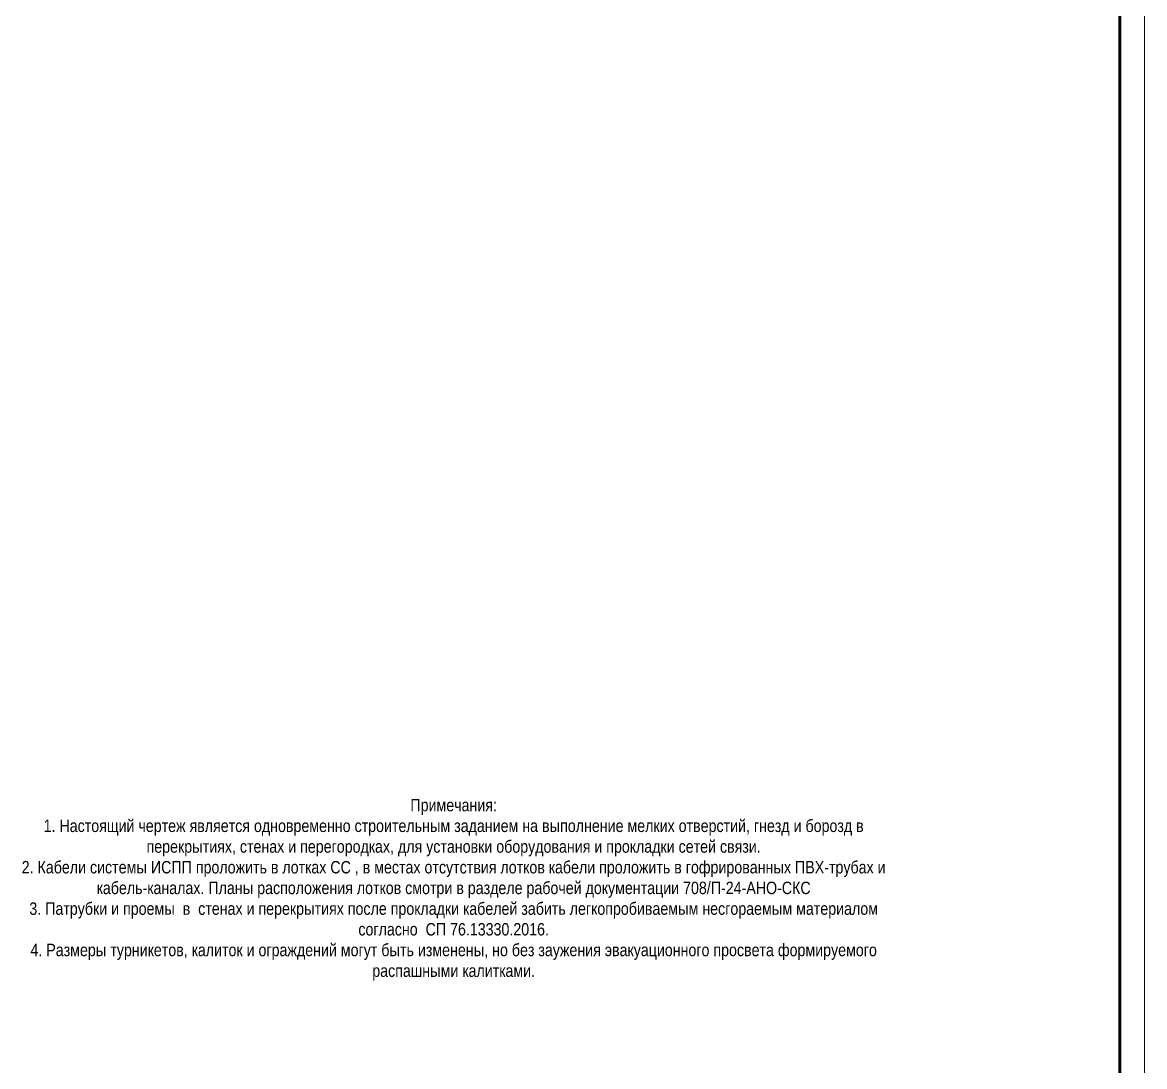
# Model space of a CAD drawing. Header units: millimetres. Extents: x -695119 to 412940, y -249585 to 622758.
# Drawn here: x 336519 to 359115, y 58070 to 79095 of the extents above; entities that cross this region are included whole.
import ezdxf

# ---------------------------------------------------------------- set-up
doc = ezdxf.new("R2010")
doc.units = ezdxf.units.MM
doc.layers.add('АПС', color=255, linetype='Continuous', lineweight=30)
doc.layers.add('ОФ_рамка', color=8, linetype='Continuous', lineweight=60)
doc.styles.add('Arial Narrow МОЙ', font='ARIALN.TTF', dxfattribs={"height": 2.5})

# ---------------------------------------------------------------- blocks, each defined once
blk = doc.blocks.new('А0')
at = {"layer": 'ОФ_рамка', "color": 0, "linetype": 'Continuous', "lineweight": 5, "ltscale": 100}
blk.add_lwpolyline([(341068, -393717), (341068, -309617)], dxfattribs=at)
at = {"layer": 'ОФ_рамка', "color": 0, "linetype": 'Continuous', "ltscale": 100}
blk.add_lwpolyline([(340568, -393217), (340568, -310117)], dxfattribs=at)

msp = doc.modelspace()

# ---------------------------------------------------------------- block references
at = {"layer": 'ОФ_рамка', "color": 0, "lineweight": -2}
msp.add_blockref('А0', (18047.034, 430761.986), dxfattribs=at)

# ---------------------------------------------------------------- texts
at = {"layer": 'АПС', "color": 7, "lineweight": 25, "ltscale": 100, "insert": (345202.511, 63459.926), "char_height": 250, "width": 17435.19369, "attachment_point": 2, "style": 'Arial Narrow МОЙ'}
msp.add_mtext('Примечания:\\P1.^IНастоящий чертеж является одновременно строительным заданием на выполнение мелких отверстий, гнезд и борозд в перекрытиях, стенах и перегородках, для установки оборудования и прокладки сетей связи.\\P2.^IКабели системы ИСПП проложить в лотках СС , в местах отсутствия лотков кабели проложить в гофрированных ПВХ-трубах и кабель-каналах. Планы расположения лотков смотри в разделе рабочей документации 708/П-24-АНО-СКС\\P3.^IПатрубки и проемы  в  стенах и перекрытиях после прокладки кабелей забить легкопробиваемым несгораемым материалом согласно  СП 76.13330.2016.\\P4.^IРазмеры турникетов, калиток и ограждений могут быть изменены, но без заужения эвакуационного просвета формируемого распашными калитками.', dxfattribs=at)

doc.saveas('drawing.dxf')
